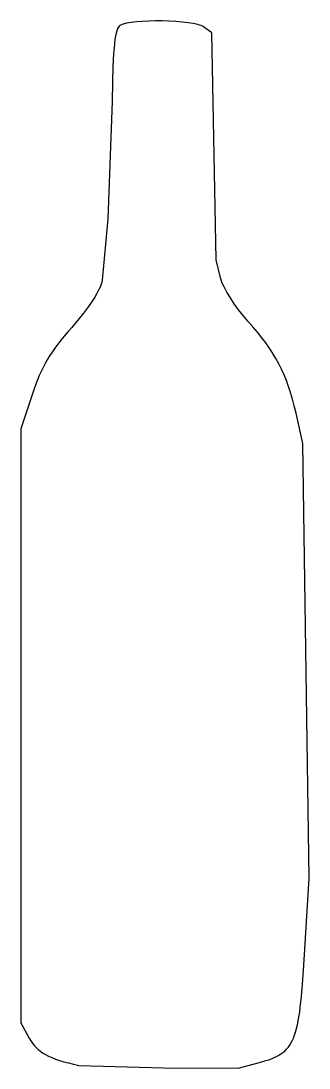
# Model space of a CAD drawing. Header units: millimetres. Extents: x -13.4 to 12, y -46.9 to 45.3.
import ezdxf

# ---------------------------------------------------------------- set-up
doc = ezdxf.new("R2010")
doc.units = ezdxf.units.MM
doc.layers.add('LAYER_1', color=18, linetype='CONTINUOUS')

msp = doc.modelspace()

# ---------------------------------------------------------------- linework, layer by layer
at = {"layer": 'LAYER_1'}
msp.add_lwpolyline([(-0.85, -46.894), (5.739, -46.909), (7.613, -46.412), (8.169, -46.254), (8.425, -46.171), (8.665, -46.084), (8.892, -45.992), (9.105, -45.893), (9.305, -45.787), (9.492, -45.671), (9.667, -45.545), (9.831, -45.408), (9.984, -45.257), (10.126, -45.093), (10.258, -44.913), (10.381, -44.717), (10.495, -44.502), (10.6, -44.269), (10.698, -44.015), (10.789, -43.739), (10.872, -43.441), (10.95, -43.118), (11.021, -42.77), (11.088, -42.396), (11.149, -41.993), (11.207, -41.561), (11.311, -40.605), (11.405, -39.517), (11.493, -38.288), (11.579, -36.906), (11.975, -30.185), (11.441, 8.078), (10.826, 10.744), (10.674, 11.376), (10.515, 11.975), (10.347, 12.544), (10.169, 13.088), (9.979, 13.609), (9.776, 14.111), (9.556, 14.598), (9.319, 15.072), (9.063, 15.538), (8.786, 15.998), (8.485, 16.457), (8.16, 16.917), (7.809, 17.382), (7.429, 17.856), (7.019, 18.341), (6.577, 18.843), (6.161, 19.328), (5.761, 19.839), (5.386, 20.36), (5.044, 20.878), (4.745, 21.38), (4.614, 21.62), (4.496, 21.851), (4.394, 22.071), (4.307, 22.278), (4.238, 22.47), (4.186, 22.647), (3.789, 24.233), (3.421, 44.211), (2.692, 44.744), (2.599, 44.801), (2.481, 44.854), (2.338, 44.904), (2.172, 44.951), (1.78, 45.036), (1.319, 45.108), (0.801, 45.167), (0.242, 45.212), (-0.346, 45.244), (-0.949, 45.262), (-1.552, 45.266), (-2.143, 45.255), (-2.707, 45.23), (-3.231, 45.19), (-3.701, 45.135), (-4.104, 45.065), (-4.275, 45.024), (-4.424, 44.979), (-4.55, 44.93), (-4.65, 44.878), (-4.736, 44.807), (-4.815, 44.705), (-4.887, 44.57), (-4.952, 44.398), (-5.012, 44.184), (-5.066, 43.927), (-5.114, 43.622), (-5.158, 43.267), (-5.197, 42.857), (-5.232, 42.39), (-5.291, 41.269), (-5.337, 39.878), (-5.374, 38.188), (-5.736, 27.847), (-6.227, 22.438), (-6.265, 22.272), (-6.323, 22.089), (-6.401, 21.889), (-6.498, 21.675), (-6.614, 21.447), (-6.747, 21.206), (-6.898, 20.952), (-7.065, 20.688), (-7.446, 20.129), (-7.886, 19.538), (-8.379, 18.922), (-8.921, 18.289), (-9.266, 17.893), (-9.585, 17.515), (-9.882, 17.151), (-10.156, 16.799), (-10.411, 16.455), (-10.648, 16.117), (-10.868, 15.782), (-11.073, 15.447), (-11.266, 15.109), (-11.446, 14.766), (-11.617, 14.415), (-11.78, 14.052), (-11.936, 13.675), (-12.088, 13.281), (-12.236, 12.867), (-12.383, 12.431), (-13.392, 9.353), (-13.392, -42.939), (-12.655, -44.285), (-12.523, -44.512), (-12.381, -44.723), (-12.228, -44.919), (-12.062, -45.103), (-11.879, -45.275), (-11.68, -45.436), (-11.461, -45.587), (-11.221, -45.73), (-10.957, -45.865), (-10.668, -45.993), (-10.352, -46.116), (-10.006, -46.235), (-9.629, -46.35), (-9.219, -46.464), (-8.773, -46.576), (-8.29, -46.688)], close=True, dxfattribs=at)

doc.saveas('drawing.dxf')
